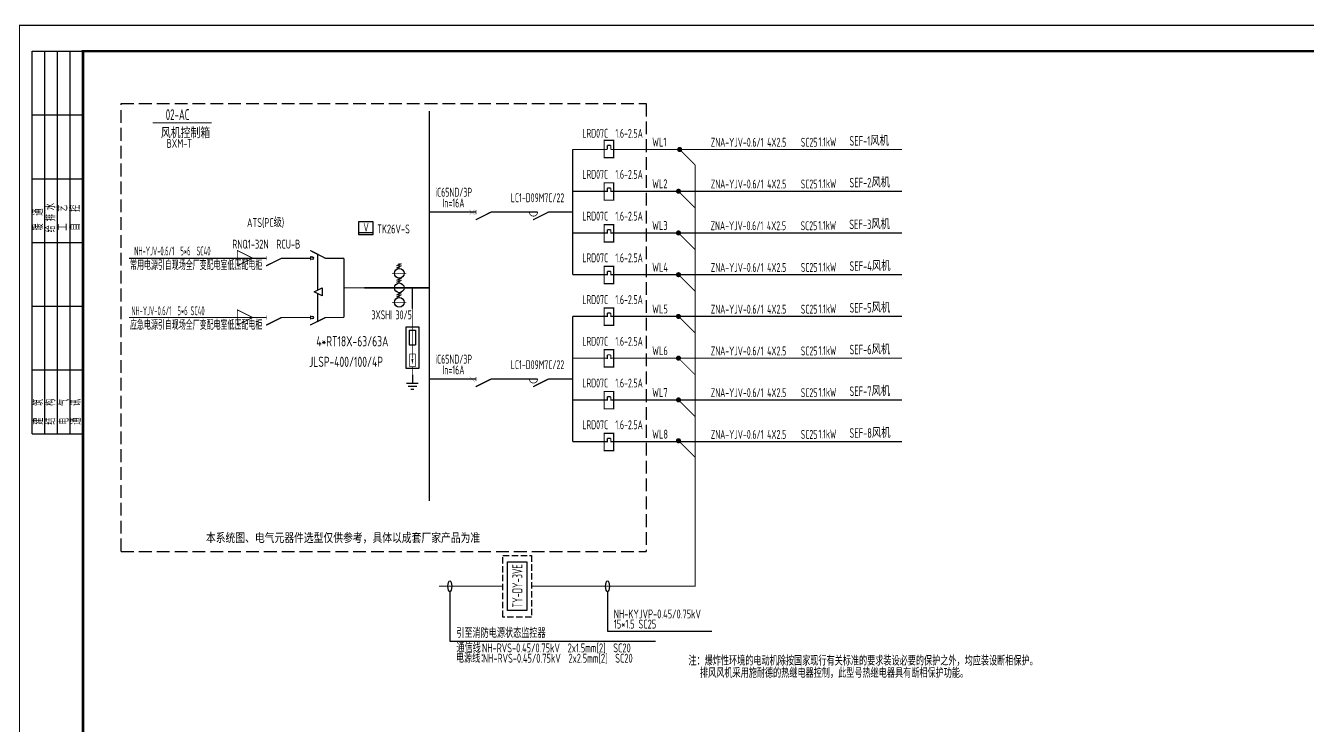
# Model space of a CAD drawing. Extents: x 1234595 to 2088511, y -80443 to 75292.
# Drawn here: x 1890966 to 1941215, y -28633 to -1201 of the extents above; entities that cross this region are included whole.
import ezdxf

# ---------------------------------------------------------------- set-up
doc = ezdxf.new("R2010")
doc.units = 0
doc.header["$LTSCALE"] = 1000
doc.header["$MEASUREMENT"] = 0
doc.linetypes.add('DASH', pattern=[0.35, 0.25, -0.1])
doc.linetypes.add('DASHED', pattern=[19.05, 12.7, -6.35])
doc.layers.get('0').update_dxf_attribs({"linetype": 'CONTINUOUS'})
for name, color, linetype in [('1', 2, 'CONTINUOUS'), ('AXIS', 3, 'CONTINUOUS'), ('GDXT', 7, 'CONTINUOUS'), ('PUB_DIM', 3, 'CONTINUOUS'), ('PUB_TITLE', 4, 'CONTINUOUS'), ('SIG_TEXT', 7, 'CONTINUOUS'), ('TERM', 2, 'CONTINUOUS'), ('WALL', 2, 'CONTINUOUS'), ('WIRE-系统', 4, 'CONTINUOUS'), ('文字', 3, 'CONTINUOUS'), ('洁送', 3, 'CONTINUOUS'), ('电气', 3, 'CONTINUOUS'), ('电气文字', 7, 'CONTINUOUS'), ('电气表格', 7, 'CONTINUOUS')]:
    doc.layers.add(name, color=color, linetype=linetype)
doc.styles.add('SCEI', font='sceie.shx', dxfattribs={"width": 0.75, "bigfont": 'sceic.shx'})
doc.styles.add('sceie', font='sceie.shx', dxfattribs={"width": 0.7, "bigfont": 'sceic.shx'})
doc.styles.get("Standard").update_dxf_attribs({"font": 'GBENOR', "bigfont": 'GBCBIG'})
doc.styles.add('说明', font='SIMPLEX.shx', dxfattribs={"width": 0.7, "bigfont": 'sceic.shx'})

# ---------------------------------------------------------------- blocks, each defined once
blk = doc.blocks.new('$element$00000277')
for points in [[(0, 0), (0, -0.375)], [(-0.25, -0.375), (0.25, -0.375)], [(-0.188, -0.5), (0.188, -0.5)], [(-0.062, -0.625), (0.062, -0.625)]]:
    blk.add_lwpolyline(points)
at = {"flags": 9}
blk.add_attdef('S', (0, 0), '', height=0.00000667, dxfattribs=at)
blk = doc.blocks.new('$element$00000532')
at = {"const_width": 0.0233}
for points in [[(0, 0), (0, -0.283)], [(-0.1, -0.283), (0.1, -0.283), (0.1, -0.717), (-0.1, -0.717), (-0.1, -0.283)], [(0, -1), (0, -0.567)]]:
    blk.add_lwpolyline(points, dxfattribs=at)
for points in [[(-0.033, -0.55), (0.033, -0.55), (0, -0.35), (0.033, -0.55)], [(0.033, -0.55), (0, -0.35), (-0.033, -0.55), (0.033, -0.55)], [(0, -0.367), (-0.033, -0.567), (0.033, -0.567), (0, -0.367)]]:
    blk.add_solid(points)
at = {"flags": 9}
blk.add_attdef('S', (0, 0), '', height=0.00000667, dxfattribs=at)
blk = doc.blocks.new('$TelecSys$00000011')
at = {"const_width": 0.5}
blk.add_lwpolyline([(-0.25, 0, 1), (0.25, 0, 1)], format="xyb", close=True, dxfattribs=at)
blk = doc.blocks.new('$titleblk$00000095')
for p, q in [((-150, 20), (-150, 0)), ((-150, 20), (0, 20)), ((-125, 20), (-125, 0)), ((-100, 20), (-100, 0)), ((-75, 20), (-75, 0)), ((-75, 20), (-75, 0)), ((-50, 20), (-50, 0)), ((-25, 20), (-25, 0)), ((0, 20), (0, 0)), ((-150, 15), (-75, 15)), ((-75, 15), (0, 15)), ((-150, 10), (-75, 10)), ((-75, 10), (0, 10)), ((-150, 5), (-75, 5)), ((-75, 5), (0, 5))]:
    blk.add_line(p, q)
at = {"width": 0.8}
for s, p in [('建   筑', (-146.45, 15.65)), ('暖  通', (-70.35, 15.73)), ('结   构', (-146.45, 10.91)), ('给 排 水', (-71.03, 10.9)), ('电   气', (-146.45, 5.65)), ('工   艺', (-70.35, 6.13)), ('自   控', (-70.35, 1.24)), ('通   讯', (-146.45, 0.88))]:
    blk.add_text(s, height=3.509, dxfattribs=at).set_placement(p)

msp = doc.modelspace()

# ---------------------------------------------------------------- linework, layer by layer
at = {"color": 3, "linetype": 'Continuous'}
for p, q in [((1905517.4, -10610.4), (1905707.4, -10526.2)), ((1905612.4, -10720.2), (1905612.4, -10530.2)), ((1905517.4, -10690.3), (1905707.4, -10606)), ((1905517.4, -11180.4), (1905707.4, -11096.2)), ((1905517.4, -11260.3), (1905707.4, -11176)), ((1905612.4, -11290.2), (1905612.4, -11100.2)), ((1905517.4, -11750.4), (1905707.4, -11666.2)), ((1905517.4, -11830.3), (1905707.4, -11746)), ((1905612.4, -11860.2), (1905612.4, -11670.2))]:
    msp.add_line(p, q, dxfattribs=at)
at = {"color": 0}
for p, q in [((1902283, -11633.9), (1902590.2, -11480.3)), ((1902590.2, -11480.3), (1902590.2, -11787.5)), ((1902590.2, -11787.5), (1902283, -11633.9))]:
    msp.add_line(p, q, dxfattribs=at)
at = {"color": 0, "linetype": 'Continuous', "const_width": 8}
for points in [[(1908366.1, -8615.7), (1908566.1, -8415.7)], [(1908366.1, -8415.7), (1908566.1, -8615.7)], [(1908366.1, -15160), (1908566.1, -14960)], [(1908366.1, -14960), (1908566.1, -15160)]]:
    msp.add_lwpolyline(points, dxfattribs=at)
at = {"color": 0, "const_width": 30}
for points in [[(1910716.3, -8510.5, 1), (1911035, -8510.5)], [(1910716.3, -15054.8, 1), (1911035, -15054.8)]]:
    msp.add_lwpolyline(points, format="xyb", dxfattribs=at)
at = {"const_width": 35}
for points in [[(1899263.9, -10617.9), (1899263.9, -10017.9), (1899863.9, -10317.9), (1899263.9, -10617.9)], [(1899263.9, -12942.4), (1899263.9, -12342.4), (1899863.9, -12642.4), (1899263.9, -12942.4)]]:
    msp.add_lwpolyline(points, close=True, dxfattribs=at)
for points in [[(1898363.9, -10317.9), (1899863.9, -10317.9)], [(1898363.9, -12642.4), (1899863.9, -12642.4)]]:
    msp.add_lwpolyline(points, dxfattribs=at)
at = {"color": 3, "linetype": 'Continuous', "const_width": 22.8}
for points in [[(1905897.4, -10910.2), (1905327.4, -10910.2)], [(1905897.4, -12050.2), (1905327.4, -12050.2)]]:
    msp.add_lwpolyline(points, dxfattribs=at)
at = {"color": 0}
for centre in [(1902191.6, -10313.1), (1902191.6, -12642.4)]:
    msp.add_circle(centre, 55.9, dxfattribs=at)
at = {"color": 3, "linetype": 'Continuous'}
for centre in [(1905612.4, -10910.2), (1905612.4, -11480.2), (1905612.4, -12050.2)]:
    msp.add_circle(centre, 190, dxfattribs=at)
at = {"layer": 'AXIS', "color": 0, "linetype": 'DASHED', "lineweight": -3, "ltscale": 3}
for p, q in [((1902417.2, -11566.8), (1902417.2, -10175.2)), ((1902417.2, -12785.2), (1902417.2, -11700.9))]:
    msp.add_line(p, q, dxfattribs=at)
at = {"layer": 'GDXT', "color": 3}
msp.add_line((1904589.4, -9319.6), (1904021.1, -9319.6), dxfattribs=at)
msp.add_lwpolyline([(1904589.4, -8896), (1904021.1, -8896), (1904021.1, -9392.8), (1904589.4, -9392.8)], close=True, dxfattribs=at)
at = {"layer": 'PUB_DIM', "color": 0, "linetype": 'DASH', "ltscale": 2}
for p, q in [((1894708.9, -21810.4), (1894708.9, -4257)), ((1894708.9, -4257), (1915294.8, -4257)), ((1915294.8, -4257), (1915294.8, -21810.4)), ((1894708.9, -21810.4), (1915294.8, -21810.4))]:
    msp.add_line(p, q, dxfattribs=at)
at = {"layer": 'PUB_DIM', "color": 0, "const_width": 35.4}
msp.add_lwpolyline([(1895950.4, -5008.4), (1898253.6, -5008.4)], dxfattribs=at)
at = {"layer": 'PUB_TITLE'}
msp.add_lwpolyline([(1974816.1, -60600.6), (1974816.1, -1200.6), (1890716.1, -1200.6), (1890716.1, -60600.6)], close=True, dxfattribs=at)
at = {"layer": 'PUB_TITLE', "const_width": 100}
msp.add_lwpolyline([(1973816.1, -59600.6), (1973816.1, -2200.6), (1893216.1, -2200.6), (1893216.1, -59600.6)], close=True, dxfattribs=at)
at = {"layer": 'SIG_TEXT', "color": 6, "ltscale": 5}
msp.add_lwpolyline([(1909856.5, -24124.5), (1909856.5, -22221.7), (1910615, -22221.7), (1910615, -24124.5)], close=True, dxfattribs=at)
at = {"layer": 'WALL', "color": 0, "const_width": 20}
for points in [[(1908622.2, -8432.5), (1908622.2, -8592.5)], [(1900408, -10237.9), (1900408, -10397.9)], [(1902128.3, -10237.9), (1902128.3, -10397.9)], [(1900408, -12562.4), (1900408, -12722.4)], [(1902128.3, -12562.4), (1902128.3, -12722.4)], [(1908622.2, -14976.8), (1908622.2, -15136.8)]]:
    msp.add_lwpolyline(points, dxfattribs=at)
at = {"layer": 'WIRE-系统', "const_width": 35}
for points in [[(1917212.4, -6662.2), (1916606.6, -6056.4)], [(1917212.4, -8344.4), (1916560.4, -7692.4)], [(1917212.4, -9980.5), (1916560.4, -9328.5)], [(1917212.4, -11616.5), (1916560.4, -10964.6)], [(1917212.4, -13252.6), (1916560.4, -12600.6)], [(1917212.4, -14888.7), (1916560.4, -14236.7)], [(1917212.4, -16524.7), (1916560.4, -15872.8)], [(1917212.4, -18126.4), (1916560.4, -17474.5)]]:
    msp.add_lwpolyline(points, dxfattribs=at)
at = {"layer": '洁送', "color": 0, "const_width": 50}
for points in [[(1914017.4, -6378.6), (1914017.4, -5698.6), (1913647.4, -5698.6), (1913647.4, -6378.6), (1914017.4, -6378.6)], [(1913767.4, -6056.4), (1913767.4, -5898.6)], [(1913767.4, -5898.6), (1913907.4, -5898.6)], [(1913907.4, -6056.4), (1913907.4, -5898.6)], [(1912410.8, -6056.4), (1913361.1, -6056.4)], [(1913214.7, -6056.4), (1913767.4, -6056.4)], [(1913907.4, -6056.4), (1919305.8, -6056.4)], [(1914017.4, -8042.4), (1914017.4, -7362.4), (1913647.4, -7362.4), (1913647.4, -8042.4), (1914017.4, -8042.4)], [(1912410.8, -7692.4), (1913361.1, -7692.4)], [(1913767.4, -7720.2), (1913767.4, -7562.4)], [(1913767.4, -7562.4), (1913907.4, -7562.4)], [(1913907.4, -7720.2), (1913907.4, -7562.4)], [(1906792.9, -8510.5), (1908622.2, -8510.5)], [(1909211.1, -8510.5), (1908611.1, -8813.8)], [(1909211.1, -8510.5), (1911035, -8510.5)], [(1911460.4, -8510.5), (1910860.4, -8813.8)], [(1911460.4, -8510.5), (1912410.8, -8510.5)], [(1914017.4, -9678.5), (1914017.4, -8998.5), (1913647.4, -8998.5), (1913647.4, -9678.5), (1914017.4, -9678.5)], [(1913767.4, -9356.3), (1913767.4, -9198.5)], [(1913767.4, -9198.5), (1913907.4, -9198.5)], [(1913907.4, -9356.3), (1913907.4, -9198.5)], [(1902717.2, -10320), (1902119.3, -10012.5)], [(1902128.3, -10317.9), (1901001, -10317.9), (1900394.8, -10619.1)], [(1903449.2, -10317.9), (1902713.2, -10317.9)], [(1912410.8, -10964.6), (1913361.1, -10964.6)], [(1914017.4, -11314.6), (1914017.4, -10634.6), (1913647.4, -10634.6), (1913647.4, -11314.6), (1914017.4, -11314.6)], [(1913767.4, -10992.4), (1913767.4, -10834.6)], [(1913767.4, -10834.6), (1913907.4, -10834.6)], [(1913907.4, -10992.4), (1913907.4, -10834.6)], [(1903456.3, -11480.2), (1904326.5, -11480.2)], [(1914017.4, -12950.6), (1914017.4, -12270.6), (1913647.4, -12270.6), (1913647.4, -12950.6), (1914017.4, -12950.6)], [(1913767.4, -12628.4), (1913767.4, -12470.6)], [(1913767.4, -12470.6), (1913907.4, -12470.6)], [(1913907.4, -12628.4), (1913907.4, -12470.6)], [(1902128.3, -12642.4), (1901001, -12642.4), (1900394.8, -12943.6)], [(1902717.2, -12644.4), (1902115.1, -12943.6)], [(1903449.2, -12642.4), (1902713.2, -12642.4)], [(1912410.8, -12600.6), (1913361.1, -12600.6)], [(1914017.4, -14586.7), (1914017.4, -13906.7), (1913647.4, -13906.7), (1913647.4, -14586.7), (1914017.4, -14586.7)], [(1913767.4, -14264.5), (1913767.4, -14106.7)], [(1913767.4, -14106.7), (1913907.4, -14106.7)], [(1913907.4, -14264.5), (1913907.4, -14106.7)], [(1906792.9, -15054.8), (1908622.2, -15054.8)], [(1909211.1, -15054.8), (1908611.1, -15358.1)], [(1909211.1, -15054.8), (1911035, -15054.8)], [(1911460.4, -15054.8), (1910860.4, -15358.1)], [(1911460.4, -15054.8), (1912410.8, -15054.8)], [(1914017.4, -16222.8), (1914017.4, -15542.8), (1913647.4, -15542.8), (1913647.4, -16222.8), (1914017.4, -16222.8)], [(1912410.8, -15872.8), (1913361.1, -15872.8)], [(1913767.4, -15900.6), (1913767.4, -15742.8)], [(1913767.4, -15742.8), (1913907.4, -15742.8)], [(1913907.4, -15900.6), (1913907.4, -15742.8)], [(1912410.8, -17508.9), (1913361.1, -17508.9)], [(1914017.4, -17858.9), (1914017.4, -17178.9), (1913647.4, -17178.9), (1913647.4, -17858.9), (1914017.4, -17858.9)], [(1913767.4, -17536.7), (1913767.4, -17378.9)], [(1913767.4, -17378.9), (1913907.4, -17378.9)], [(1913907.4, -17536.7), (1913907.4, -17378.9)]]:
    msp.add_lwpolyline(points, dxfattribs=at)
at = {"layer": '电气', "color": 0}
for p, q in [((1905999.6, -13145.7), (1906256.7, -13145.7)), ((1905999.6, -13145.7), (1905999.6, -13712.9)), ((1906256.7, -13145.7), (1906256.7, -13712.9)), ((1905999.6, -13712.9), (1906256.7, -13712.9))]:
    msp.add_line(p, q, dxfattribs=at)
for points, const_width in [([(1906792.9, -4551.5), (1906792.9, -19838.4)], 60), ([(1912410.8, -10964.6), (1912410.8, -6056.4)], 50), ([(1914525.8, -6056.4), (1925321.7, -6056.4)], 50), ([(1913361.1, -7692.4), (1913767.4, -7692.4)], 50), ([(1913907.4, -7692.4), (1925321.7, -7692.4)], 50), ([(1912410.8, -9328.5), (1913767.4, -9328.5)], 50), ([(1913907.4, -9328.5), (1925321.7, -9328.5)], 50), ([(1900415.4, -10317.9), (1895018, -10317.9)], 50), ([(1903449.2, -10317.9), (1903449.2, -12642.4)], 50), ([(1913361.1, -10964.6), (1913767.4, -10964.6)], 50), ([(1913907.4, -10964.6), (1925321.7, -10964.6)], 50), ([(1904244.5, -11480.2), (1906792.9, -11480.2)], 60), ([(1906128.2, -12299.9), (1906128.2, -13760.5)], 30), ([(1900415.4, -12642.4), (1895018, -12642.4)], 50), ([(1912410.8, -17508.9), (1912410.8, -12600.6)], 50), ([(1913361.1, -12600.6), (1913767.4, -12600.6)], 50), ([(1913907.4, -12600.6), (1925321.7, -12600.6)], 50), ([(1912410.8, -14236.7), (1913767.4, -14236.7)], 50), ([(1913907.4, -14236.7), (1925321.7, -14236.7)], 50), ([(1913361.1, -15872.8), (1913767.4, -15872.8)], 50), ([(1913907.4, -15872.8), (1925321.7, -15872.8)], 50), ([(1913361.1, -17508.9), (1913767.4, -17508.9)], 50), ([(1913907.4, -17508.9), (1925321.7, -17508.9)], 50)]:
    msp.add_lwpolyline(points, dxfattribs=dict(at, const_width=const_width))
at = {"layer": '电气', "color": 0, "linetype": 'Continuous', "const_width": 60}
msp.add_lwpolyline([(1906128.2, -11480.2), (1906128.2, -12299.9)], dxfattribs=at)
at = {"layer": '电气', "color": 0}
msp.add_lwpolyline([(1905878.1, -13006.5), (1906384.4, -13006.5), (1906384.4, -14645.7), (1905878.1, -14645.7)], close=True, dxfattribs=at)
at = {"layer": '电气', "linetype": 'DASH'}
msp.add_lwpolyline([(1909673.5, -21968.8), (1910796.6, -21968.8), (1910796.6, -24385.8), (1909673.5, -24385.8)], close=True, dxfattribs=at)
at = {"layer": '电气'}
for centre in [(1907598.3, -23177.3), (1913779.1, -23177.3)]:
    msp.add_ellipse(centre, major_axis=(0, -214.4), ratio=0.3451036, dxfattribs=at)
at = {"layer": '电气文字'}
for p, q in [((1907598.3, -23391.6), (1907598.3, -25326.5)), ((1913779.1, -23391.6), (1913779.1, -24939.1)), ((1913779.1, -24939.1), (1917862.8, -24939.1)), ((1907598.3, -25326.5), (1915657.6, -25326.5))]:
    msp.add_line(p, q, dxfattribs=at)
at = {"layer": '电气表格', "color": 4, "const_width": 35}
for points in [[(1910796.6, -23177.3), (1917212.4, -23177.3), (1917212.4, -6662.2)], [(1907177.5, -23177.3), (1909673.5, -23177.3)]]:
    msp.add_lwpolyline(points, dxfattribs=at)

# ---------------------------------------------------------------- block references
at = {"layer": 'PUB_TITLE', "xscale": 100, "yscale": 100, "zscale": 100, "rotation": 90}
msp.add_blockref('$titleblk$00000095', (1893216.1, -2200.6), dxfattribs=at)
at = {"layer": 'TERM', "xscale": 200, "yscale": 200, "zscale": 200}
for p in [(1916606.6, -6056.4), (1916560.4, -7692.4), (1916560.4, -9328.5), (1916560.4, -10964.6), (1916560.4, -12600.6), (1916560.4, -14236.7), (1916560.4, -15872.8), (1916560.4, -17474.5)]:
    msp.add_blockref('$TelecSys$00000011', p, dxfattribs=at)
at = {"layer": '电气', "color": 0, "ltscale": 1000, "xscale": 1125, "yscale": 1125, "zscale": 1125, "rotation": 180}
msp.add_blockref('$element$00000532', (1906128.2, -14885.5), dxfattribs=at)
at = {"layer": '电气', "color": 0, "ltscale": 1000, "xscale": 900, "yscale": 900, "zscale": 900}
msp.add_blockref('$element$00000277', (1906128.2, -14885.5), dxfattribs=at)

# ---------------------------------------------------------------- texts
at = {"color": 0, "style": 'sceie', "width": 0.7}
for s, p in [('ATS(PC级)', (1899645.5, -9097.7)), ('V', (1904206, -9280)), ('TK26V-S', (1904746.3, -9346.8)), ('RNQ1-32N  RCU-B', (1899065.2, -9942.6))]:
    msp.add_text(s, height=350, dxfattribs=at).set_placement(p)
at = {"flags": 9}
for p in [(1898363.9, -10317.9), (1898363.9, -12642.4)]:
    msp.add_attdef('S', p, '电缆头', height=0.01, rotation=90, dxfattribs=at)
at = {"layer": '1', "color": 0, "style": 'sceie'}
for s, height, width, p in [('02-AC', 425, 0.7, (1896458.1, -4900.7)), ('风机控制箱', 425, 0.7, (1896268.2, -5615.2)), ('LRD07C  1.6-2.5A', 350, 0.6, (1912793.4, -5596.6)), ('SEF-1风机', 375, 0.75, (1923263.4, -5906.2)), ('ZNA-YJV-0.6/1 4X2.5    SC25', 350, 0.6, (1917825.6, -5948)), ('1.1kW', 350, 0.6, (1922049.4, -5933)), ('LRD07C  1.6-2.5A', 350, 0.6, (1912793.4, -7206.6)), ('ZNA-YJV-0.6/1 4X2.5    SC25', 350, 0.6, (1917825.6, -7584.1)), ('1.1kW', 350, 0.6, (1922049.4, -7569.1)), ('SEF-2风机', 375, 0.75, (1923263.4, -7542.2)), ('iC65ND/3P', 350, 0.6, (1907024.2, -7907.5)), ('  In=16A', 350, 0.6, (1907024.2, -8327.5)), ('LC1-D09M7C/22', 350, 0.6, (1909985.8, -8123.5)), ('LRD07C  1.6-2.5A', 350, 0.6, (1912793.4, -8842.6)), ('ZNA-YJV-0.6/1 4X2.5    SC25', 350, 0.6, (1917817.6, -9220.2)), ('1.1kW', 350, 0.6, (1922041.4, -9205.2)), ('SEF-3风机', 375, 0.75, (1923255.5, -9178.3)), ('NH-YJV-0.6/1  5*6  SC40', 350, 0.5, (1895226.6, -10209.6)), ('常用电源引自现场全厂变配电室低压配电柜', 350, 0.6, (1895058.7, -10776.8)), ('LRD07C  1.6-2.5A', 350, 0.6, (1912793.4, -10478.7)), ('ZNA-YJV-0.6/1 4X2.5    SC25', 350, 0.6, (1917825.6, -10856.2)), ('1.1kW', 350, 0.6, (1922049.4, -10841.2)), ('SEF-4风机', 375, 0.75, (1923263.4, -10814.4)), ('LRD07C  1.6-2.5A', 350, 0.6, (1912793.4, -12114.8)), ('SEF-5风机', 375, 0.75, (1923263.4, -12450.5)), ('NH-YJV-0.6/1  5*6 SC40', 350, 0.5, (1895113.1, -12554.4)), ('3XSHI 30/5', 350, 0.6, (1904526, -12713.3)), ('ZNA-YJV-0.6/1 4X2.5    SC25', 350, 0.6, (1917825.6, -12492.3)), ('1.1kW', 350, 0.6, (1922049.4, -12477.3)), ('应急电源引自现场全厂变配电室低压配电柜', 350, 0.6, (1895058.7, -13121.6)), ('LRD07C  1.6-2.5A', 350, 0.6, (1912793.4, -13750.9)), ('ZNA-YJV-0.6/1 4X2.5    SC25', 350, 0.6, (1917825.6, -14128.4)), ('1.1kW', 350, 0.6, (1922049.4, -14113.4)), ('SEF-6风机', 375, 0.75, (1923263.4, -14086.5)), ('iC65ND/3P', 350, 0.6, (1907024.2, -14451.8)), ('  In=16A', 350, 0.6, (1907024.2, -14871.8)), ('LC1-D09M7C/22', 350, 0.6, (1909985.8, -14667.8)), ('LRD07C  1.6-2.5A', 350, 0.6, (1912793.4, -15386.9)), ('ZNA-YJV-0.6/1 4X2.5    SC25', 350, 0.6, (1917825.6, -15764.5)), ('1.1kW', 350, 0.6, (1922049.4, -15749.4)), ('SEF-7风机', 375, 0.75, (1923263.4, -15722.6)), ('LRD07C  1.6-2.5A', 350, 0.6, (1912793.4, -17023)), ('ZNA-YJV-0.6/1 4X2.5    SC25', 350, 0.6, (1917825.6, -17400.5)), ('1.1kW', 350, 0.6, (1922049.4, -17385.5)), ('SEF-8风机', 375, 0.75, (1923263.4, -17358.7))]:
    msp.add_text(s, height=height, dxfattribs=dict(at, width=width)).set_placement(p)
at = {"layer": 'SIG_TEXT', "color": 6, "style": 'sceie', "width": 0.7}
msp.add_text('TY-DY-3VE ', height=400, rotation=90, dxfattribs=at).set_placement((1910442.5, -24014.7))
at = {"layer": '文字', "color": 1, "style": '说明', "width": 0.7}
for s, p in [('注：爆炸性环境的电动机除按国家现行有关标准的要求装设必要的保护之外，均应装设断相保护。', (1916950.1, -26284.2)), ('排风风机采用施耐德的热继电器控制，此型号热继电器具有断相保护功能。', (1917404.1, -26764.7))]:
    msp.add_text(s, height=350, dxfattribs=at).set_placement(p)
at = {"layer": '电气', "color": 0, "style": 'sceie', "width": 0.8}
for s, p in [('4*RT18X-63/63A', (1902362, -13775.6)), ('JLSP-400/100/4P', (1902077.9, -14579.5))]:
    msp.add_text(s, height=400, dxfattribs=at).set_placement(p)
at = {"layer": '电气', "style": 'sceie', "width": 0.8}
msp.add_text('本系统图、电气元器件选型仅供参考，具体以成套厂家产品为准', height=400, dxfattribs=at).set_placement((1898033.8, -21486.4))
at = {"layer": '电气文字'}
for s, style, width, p in [('BXM-T', 'SCEI', 0.8, (1896491.1, -5991.5)), ('WL1', 'SCEI', 0.8, (1915529.3, -5939.2)), ('WL2', 'SCEI', 0.8, (1915529.3, -7575.3)), ('WL3', 'SCEI', 0.8, (1915529.3, -9211.3)), ('WL4', 'SCEI', 0.8, (1915529.3, -10847.4)), ('WL5', 'SCEI', 0.8, (1915529.3, -12483.5)), ('WL6', 'SCEI', 0.8, (1915529.3, -14119.5)), ('WL7', 'SCEI', 0.8, (1915529.3, -15755.6)), ('WL8', 'SCEI', 0.8, (1915529.3, -17391.7)), ('引至消防电源状态监控器 ', 'sceie', 0.7, (1907848.9, -25198.5)), ('通信线：', 'sceie', 0.7, (1907854.4, -25771.1)), ('NH-RVS-0.45/0.75kV  2x1.5mm[2]  SC20', 'sceie', 0.7, (1908860.2, -25771.1)), ('电源线：', 'sceie', 0.7, (1907833.5, -26175.3)), ('NH-RVS-0.45/0.75kV  2x2.5mm[2]  SC20', 'sceie', 0.7, (1908893.5, -26175.3))]:
    msp.add_text(s, height=350, dxfattribs=dict(at, style=style, width=width)).set_placement(p)
at = {"layer": '电气文字', "color": 1, "style": 'sceie', "width": 0.7}
for s, p in [('NH-KYJVP-0.45/0.75kV', (1914023.3, -24440.4)), ('15*1.5 SC25', (1914023.3, -24836.4))]:
    msp.add_text(s, height=350, dxfattribs=at).set_placement(p)

doc.saveas('drawing.dxf')
